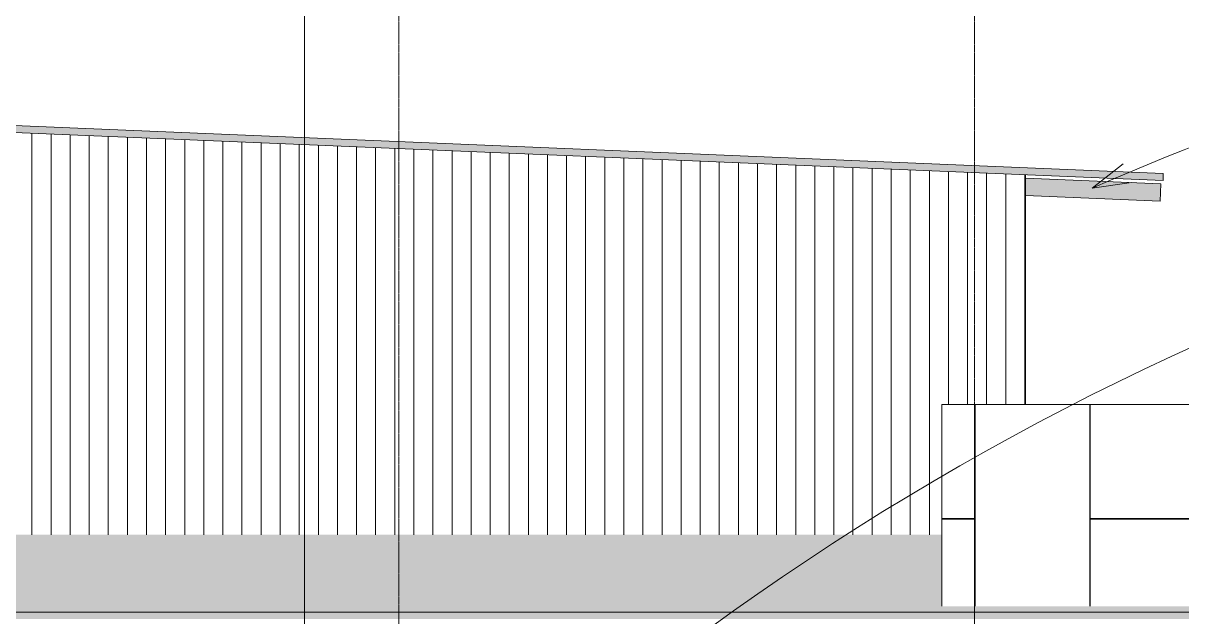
# Model space of a CAD drawing. Header units: inches. Extents: x 20478 to 36715, y -248 to 750.
# Drawn here: x 21951.5 to 22436.9, y 152.3 to 400.9 of the extents above; entities that cross this region are included whole.
import ezdxf

# ---------------------------------------------------------------- set-up
doc = ezdxf.new("R2010")
doc.units = ezdxf.units.IN
doc.header["$MEASUREMENT"] = 0
doc.linetypes.add('Grid Line 1_2_', pattern=[0.875, 0.5, -0.125, 0.125, -0.125])
for name, color, linetype, lineweight in [('A-ROOF', 132, 'Continuous', 13), ('A-WALL-PATT', 111, 'Continuous', 13), ('G-ANNO-SYMB', 111, 'Continuous', 9), ('G-ANNO-TEXT', 231, 'Continuous', 9), ('L-SITE-WALL', 31, 'Continuous', 13), ('S-BEAM', 12, 'Continuous', 9), ('S-GRID', 1, 'Continuous', 9)]:
    doc.layers.add(name, color=color, linetype=linetype, lineweight=lineweight)

# ---------------------------------------------------------------- blocks, each defined once
blk = doc.blocks.new('Dimension Lumber - 4x8-1005985-Elevation - West')
at = {"layer": 'S-BEAM'}
blk.add_hatch(color=256, dxfattribs=at).paths.add_polyline_path([(22427.79, 326.34), (22428.09, 333.58), (22371.37, 335.95), (22371.37, 328.69), (22414.21, 326.9)], flags=0)
for p, q in [((22371.37, 335.95), (22428.09, 333.58)), ((22428.09, 333.58), (22427.79, 326.34)), ((22371.37, 328.69), (22427.79, 326.34))]:
    blk.add_line(p, q, dxfattribs=at)

msp = doc.modelspace()

# ---------------------------------------------------------------- hatches: boundary and pattern name
at = {"layer": 'A-ROOF', "lineweight": 5}
for points in [[(22429.053, 335.042), (22429.053, 337.919), (21121.303, 392.409), (21121.303, 389.531), (22414.207, 335.66)], [(22786.678, 153.228), (22786.678, 156.681), (22784.428, 156.681), (22784.428, 161.003), (22545.003, 161.003), (22545.003, 157.23), (22543.921, 157.174), (22542.928, 157.164), (22542.928, 156.681), (22336.428, 156.681), (22336.428, 186.682), (21121.303, 186.682), (21121.303, 188.129), (20887.053, 188.129), (20887.053, 154.228), (22538.928, 154.228), (22538.928, 153.228), (22782.169, 153.228)], [(21726.699, 151.351), (22538.928, 151.405), (22538.928, 154.228), (20887.053, 154.228), (20887.053, 151.351), (21717.016, 151.351)]]:
    msp.add_hatch(color=256, dxfattribs=at).paths.add_polyline_path(points, flags=0)
at = {"layer": 'A-WALL-PATT', "lineweight": 9}
h = msp.add_hatch(dxfattribs=at)
h.set_pattern_fill('FP_1', color=256, style=0, pattern_type=2)
h.set_pattern_definition([(90, (22307.131, 0), (-8, 5e-16), [])])
h.paths.add_polyline_path([(21871.947, 186.682), (22336.428, 186.682), (22336.428, 241.25), (22371.365, 241.25), (22371.365, 337.445), (21293.719, 382.347), (21293.719, 240), (21121.303, 240), (21121.303, 186.682), (21794.482, 186.682)], flags=0)
h = msp.add_hatch(dxfattribs=at)
h.set_pattern_fill('FP_5', color=256, style=0, pattern_type=2)
h.set_pattern_definition([(0, (22350.18, 145), (-193, 193), [48, -145]), (90, (22350.18, 145), (-193, 1e-14), [96.25, -96.75]), (180, (22398.18, 241.25), (-193, 193), [48, -145]), (90, (22398.18, 145), (-193, 1e-14), [96.25, -96.75]), (180, (22398.18, 241.5), (-193, 193), [48, -145]), (90, (22398.18, 241.5), (-193, 1e-14), [96.25, -96.75]), (0, (22350.18, 337.75), (-193, 193), [48, -145]), (90, (22350.18, 241.5), (-193, 1e-14), [96.25, -96.75]), (0, (22398.43, 193), (-193, 193), [48, -145]), (90, (22398.43, 144.75), (-193, 1e-14), [48.25, -144.75]), (90, (22446.43, 144.75), (-193, 1e-14), [48.25, -144.75]), (0, (22398.43, 289.5), (-193, 193), [48, -145]), (90, (22398.43, 193.25), (-193, 1e-14), [96.25, -96.75]), (180, (22446.43, 193.25), (-193, 193), [48, -145]), (90, (22446.43, 193.25), (-193, 1e-14), [96.25, -96.75]), (90, (22398.43, 289.75), (-193, 1e-14), [48, -145]), (180, (22446.43, 289.75), (-193, 193), [48, -145]), (90, (22446.43, 289.75), (-193, 1e-14), [48, -145]), (0, (22446.68, 145), (-193, 193), [48, -145]), (90, (22446.68, 145), (-193, 1e-14), [96.25, -96.75]), (180, (22494.68, 241.25), (-193, 193), [48, -145]), (90, (22494.68, 145), (-193, 1e-14), [96.25, -96.75]), (180, (22494.68, 241.5), (-193, 193), [48, -145]), (90, (22494.68, 241.5), (-193, 1e-14), [96.25, -96.75]), (180, (22494.68, 337.75), (-193, 193), [48, -145]), (90, (22446.68, 241.5), (-193, 1e-14), [96.25, -96.75]), (0, (22494.93, 193), (-193, 193), [48, -145]), (90, (22494.93, 144.75), (-193, 1e-14), [48.25, -144.75]), (90, (22542.93, 144.75), (-193, 1e-14), [48.25, -144.75]), (0, (22494.93, 289.5), (-193, 193), [48, -145]), (90, (22494.93, 193.25), (-193, 1e-14), [96.25, -96.75]), (180, (22542.93, 193.25), (-193, 193), [48, -145]), (90, (22542.93, 193.25), (-193, 1e-14), [96.25, -96.75]), (90, (22494.93, 289.75), (-193, 1e-14), [48, -145]), (180, (22542.93, 289.75), (-193, 193), [48, -145]), (90, (22542.93, 289.75), (-193, 1e-14), [48, -145])])
h.paths.add_polyline_path([(22797.928, 145), (22797.928, 241.25), (22336.428, 241.25), (22336.428, 156.681), (22542.928, 156.681), (22542.928, 161.003), (22784.428, 161.003), (22784.428, 156.681), (22786.678, 156.681), (22786.678, 147.644), (22786.053, 147.644), (22786.053, 145), (22791.852, 145)], flags=0)

# ---------------------------------------------------------------- linework, layer by layer
at = {"layer": 'A-ROOF'}
for p, q in [((21121.303, 392.409), (22429.053, 337.919)), ((22429.053, 335.042), (21121.303, 389.531)), ((22429.053, 337.919), (22429.053, 335.042)), ((20887.053, 154.228), (22538.928, 154.228))]:
    msp.add_line(p, q, dxfattribs=at)
at = {"layer": 'G-ANNO-SYMB'}
msp.add_line((22069.388, 545.157), (22069.388, -54.817), dxfattribs=at)
at = {"layer": 'G-ANNO-TEXT', "color": 145}
for q in [(22412.399, 342.006), (22415.791, 334.132)]:
    msp.add_line((22399.401, 331.739), q, dxfattribs=at)
for centre, radius, end in [((22916.656, -848.751), 1288.84, 113.661618), ((22916.656, -783.148), 1151.238, 129.830612)]:
    msp.add_arc(centre, radius, 90, end, dxfattribs=at)
at = {"layer": 'L-SITE-WALL'}
for p, q in [((22371.365, 241.25), (22371.365, 337.445)), ((22797.928, 241.25), (22336.428, 241.25)), ((22336.428, 241.25), (22336.428, 156.681))]:
    msp.add_line(p, q, dxfattribs=at)
at = {"layer": 'S-GRID', "linetype": 'Grid Line 1_2_'}
for p, q in [((22108.803, -132), (22108.803, 648.659)), ((22350.053, -132), (22350.053, 648.659))]:
    msp.add_line(p, q, dxfattribs=at)

# ---------------------------------------------------------------- block references
at = {"layer": 'S-BEAM'}
msp.add_blockref('Dimension Lumber - 4x8-1005985-Elevation - West', (0, 0), dxfattribs=at)

doc.saveas('drawing.dxf')
